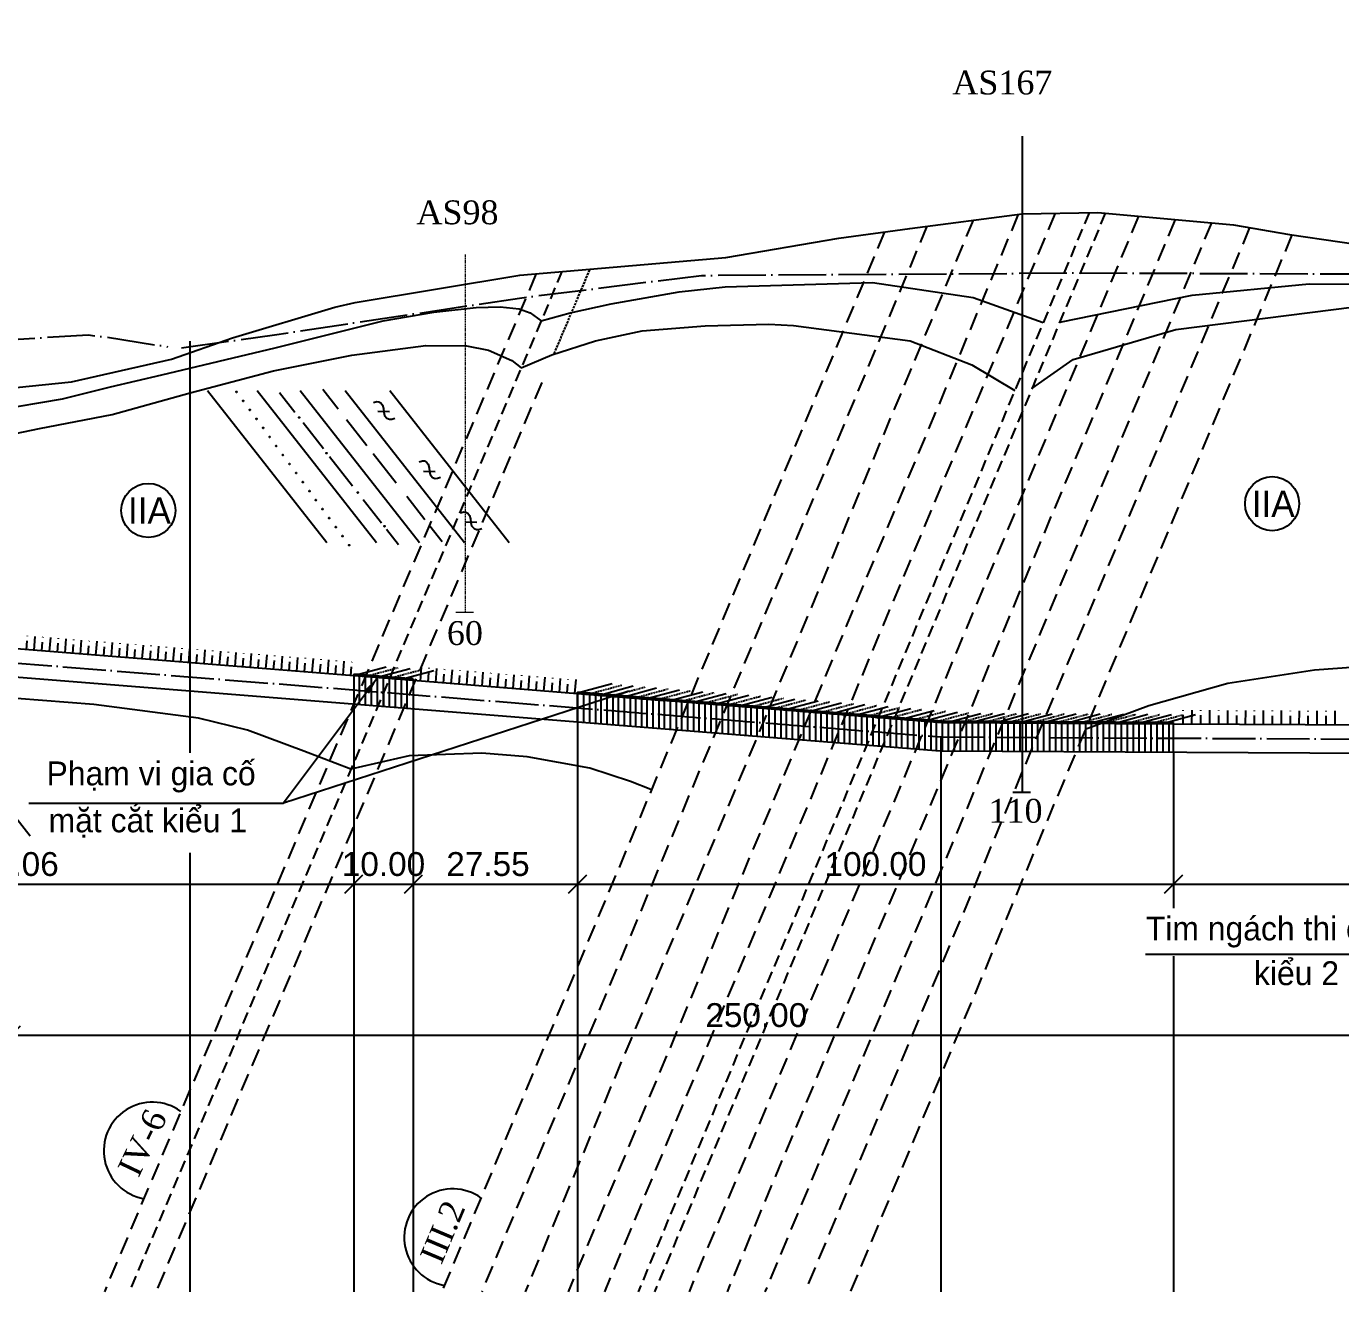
# Model space of a CAD drawing. Header units: inches. Extents: x 444671 to 463716, y 1783086 to 1794968.
# Drawn here: x 456339.6 to 456560.1, y 1788001.4 to 1788213.6 of the extents above; entities that cross this region are included whole.
import ezdxf

# ---------------------------------------------------------------- set-up
doc = ezdxf.new("R2010")
doc.units = ezdxf.units.IN
doc.header["$MEASUREMENT"] = 0
for name, pattern in [('ACAD_ISO04W100', [30, 24, -3, 0, -3]), ('DASHED2', [9.525, 6.35, -3.175]), ('EDQ-DD', [0.55, 0.4, -0.15]), ('HIDDEN', [0.375, 0.25, -0.125]), ('NG', [1.8, 0.8, -0.1, 0, -0.1, 0.8])]:
    doc.linetypes.add(name, pattern=pattern)
for name, color, linetype in [('4', 4, 'Continuous'), ('CONGTRINH', 2, 'Continuous'), ('CTTRINH', 4, 'Continuous'), ('Dc', 10, 'Continuous'), ('Dchat', 33, 'Continuous'), ('Dong', 252, 'HIDDEN'), ('Ghichu', 3, 'Continuous'), ('khoanmoi', 3, 'Continuous'), ('Khung_bang', 140, 'Continuous'), ('Text', 3, 'Continuous'), ('Thachhoc', 125, 'Continuous'), ('Tim', 1, 'ACAD_ISO04W100')]:
    doc.layers.add(name, color=color, linetype=linetype)
for name, color, linetype, lineweight in [('dgay', 1, 'Continuous', 25), ('DIACHAT', 33, 'Continuous', 25), ('Dut gay', 1, 'Continuous', 25), ('HOKHOAN', 250, 'DASHED2', 20)]:
    doc.layers.add(name, color=color, linetype=linetype, lineweight=lineweight)
doc.styles.add('VNARIAL', font='')
doc.styles.add('VnAvt', font='')
doc.styles.add('VNTHUONG', font='')
doc.styles.get('VNARIAL').set_extended_font_data('.VnArial')
doc.styles.get('VnAvt').set_extended_font_data('.VnAvant')
doc.styles.get('VNTHUONG').set_extended_font_data('.VnTime')
doc.linetypes.add('_lA1', pattern='A,2,-0.2,["x",Standard,S=0.1,R=0,X=-0.1,Y=-0.05],-0.1', length=2.3)
doc.linetypes.add('_lA2', pattern='A,2,-0.2,["xx",Standard,S=0.1,R=0,X=-0.1,Y=-0.05],-0.18', length=2.38)
doc.linetypes.add('_lB', pattern='A,2,-0.2,["xxx",Standard,S=0.1,R=0,X=-0.1,Y=-0.05],-0.26', length=2.46)
doc.linetypes.add('_llA', pattern='A,2,-0.2,["xxxx",Standard,S=0.1,R=0,X=-0.1,Y=-0.05],-0.34', length=2.54)
doc.linetypes.add('NEN_DA1', pattern='A,1.5,-0.15,["Y",Standard,S=0.2,R=0,X=-0.15,Y=-0.2],-0.005', length=1.655)
doc.dimstyles.new('2000', dxfattribs={"dimscale": 2, "dimtxt": 2, "dimasz": 1.1, "dimexe": 1.1, "dimexo": 0, "dimgap": 0.6, "dimtad": 1, "dimzin": 1, "dimdsep": 46, "dimtxsty": 'VNARIAL', "dimblk": 'OBLIQUE', "dimcen": 1.1, "dimdle": 1.1, "dimclrd": 3, "dimclre": 3, "dimclrt": 7, "dimadec": 0, "dimazin": 3, "dimtfac": 1, "dimtmove": 0, "dimatfit": 1, "dimfxl": 0, "dimtolj": 1, "dimtzin": 0, "dimarcsym": 0})
doc.dimstyles.new('kt2000', dxfattribs={"dimscale": 0, "dimtxt": 4, "dimasz": 3, "dimexe": 2.5, "dimexo": 0, "dimgap": 1.3, "dimtad": 1, "dimzin": 0, "dimdsep": 46, "dimtxsty": 'VNARIAL', "dimblk1": 'OBLIQUE', "dimblk2": 'OBLIQUE', "dimsah": 1, "dimcen": 0.8, "dimdle": 2.5, "dimclrd": 256, "dimclre": 256, "dimclrt": 256, "dimaunit": 1, "dimadec": 1, "dimazin": 0, "dimtfac": 1, "dimtofl": 0, "dimtmove": 1, "dimatfit": 3, "dimfxl": 0, "dimtolj": 1, "dimtzin": 0, "dimarcsym": 0})

# ---------------------------------------------------------------- blocks, each defined once
blk = doc.blocks.new('h2')
at = {"layer": 'Thachhoc'}
for points in [[(-103.57, 51.93), (-23.53, -50.15)], [(-70.36, 51.93), (9.68, -50.15)], [(-55.41, 50.6), (-45.08, 37.43)], [(-41.38, 51.93), (38.66, -50.15)], [(-26.21, 52.72), (-15.88, 39.54)], [(-11.31, 51.93), (68.73, -50.15)], [(7.73, 43.87), (9.88, 44.55), (11.24, 44.4), (12.66, 43.59), (13.75, 42.15), (14.46, 39.83), (14.64, 37.35), (15.06, 35.18), (16.79, 33.27), (18.4, 32.64), (20.03, 32.75), (22.14, 33.41)], [(18.76, 51.93), (98.8, -50.15)], [(10.67, 38.02), (18.38, 37.86)], [(-39.55, 30.37), (-25.9, 12.97)], [(-10.35, 32.49), (3.3, 15.09)], [(7.52, 9.7), (22.92, -9.94)], [(-21.68, 7.58), (-6.28, -12.06)], [(38.37, 4.16), (40.52, 4.84), (41.88, 4.69), (43.3, 3.88), (44.39, 2.44), (45.1, 0.12), (45.28, -2.36), (45.7, -4.53), (47.43, -6.44), (49.04, -7.06), (50.67, -6.96), (52.78, -6.3)], [(41.35, -2.25), (49.06, -2.41)], [(0.81, -21.1), (13.09, -36.76)], [(30.01, -18.98), (42.29, -34.64)], [(66.14, -30.16), (68.29, -29.49), (69.64, -29.64), (71.06, -30.44), (72.16, -31.89), (72.87, -34.21), (73.05, -36.68), (73.47, -38.86), (75.19, -40.76), (76.81, -41.39), (78.44, -41.29), (80.55, -40.62)], [(16.44, -41.04), (24.63, -51.48)], [(45.65, -38.92), (53.83, -49.36)], [(69.4, -36.2), (77.11, -36.36)]]:
    blk.add_lwpolyline(points, dxfattribs=at)
for centre in [(-84.14, 50.96), (-79.7, 44.92), (-75.26, 38.87), (-70.82, 32.83), (-66.38, 26.78), (-42.13, 33.77), (-61.94, 20.74), (-57.5, 14.69), (-53.06, 8.65), (-23.7, 9.9), (-48.62, 2.6), (-44.18, -3.44), (-39.74, -9.49), (-35.3, -15.53), (-2.71, -16.55), (-30.87, -21.58), (-26.43, -27.62), (-21.99, -33.66), (-17.55, -39.71), (15.09, -39.16), (-13.11, -45.75), (-8.67, -51.8)]:
    blk.add_circle(centre, 0.297, dxfattribs=at)
blk = doc.blocks.new('_Oblique')
at = {"color": 0, "linetype": 'ByBlock', "lineweight": -2}
blk.add_line((-0.5, -0.5), (0.5, 0.5), dxfattribs=at)
blk = doc.blocks.new('*D41')
at = {"layer": 'Defpoints', "color": 0, "transparency": 16777216}
for p in [(456394.56, 1788078.47), (456404.56, 1788077.67), (456404.56, 1788069.78)]:
    blk.add_point(p, dxfattribs=at)
at = {"layer": 'Text', "lineweight": -2, "transparency": 16777216}
for p, q in [((456394.56, 1788078.47), (456394.56, 1788067.28)), ((456404.56, 1788077.67), (456404.56, 1788067.28)), ((456392.06, 1788069.78), (456407.06, 1788069.78))]:
    blk.add_line(p, q, dxfattribs=at)
at = {"layer": 'Text', "lineweight": -2, "transparency": 16777216, "xscale": 3, "yscale": 3, "zscale": 3, "rotation": 180}
blk.add_blockref('_Oblique', (456394.56, 1788069.78), dxfattribs=at)
at = {"layer": 'Text', "lineweight": -2, "transparency": 16777216, "xscale": 3, "yscale": 3, "zscale": 3}
blk.add_blockref('_Oblique', (456404.56, 1788069.78), dxfattribs=at)
at = {"layer": 'Text', "transparency": 16777216, "insert": (456399.56, 1788073.12), "char_height": 4, "attachment_point": 5, "style": 'VNARIAL'}
blk.add_mtext('\\A1;10.00', dxfattribs=at)
blk = doc.blocks.new('*D52')
at = {"layer": 'Defpoints', "color": 0, "transparency": 16777216}
for p in [(456432.1, 1788082.94), (456532.1, 1788081.33), (456532.1, 1788069.78)]:
    blk.add_point(p, dxfattribs=at)
at = {"layer": 'Text', "lineweight": -2, "transparency": 16777216}
for p, q in [((456432.1, 1788082.94), (456432.1, 1788067.28)), ((456532.1, 1788081.33), (456532.1, 1788067.28)), ((456429.6, 1788069.78), (456534.6, 1788069.78))]:
    blk.add_line(p, q, dxfattribs=at)
at = {"layer": 'Text', "lineweight": -2, "transparency": 16777216, "xscale": 3, "yscale": 3, "zscale": 3, "rotation": 180}
blk.add_blockref('_Oblique', (456432.1, 1788069.78), dxfattribs=at)
at = {"layer": 'Text', "lineweight": -2, "transparency": 16777216, "xscale": 3, "yscale": 3, "zscale": 3}
blk.add_blockref('_Oblique', (456532.1, 1788069.78), dxfattribs=at)
at = {"layer": 'Text', "transparency": 16777216, "insert": (456482.1, 1788073.12), "char_height": 4, "attachment_point": 5, "style": 'VNARIAL'}
blk.add_mtext('\\A1;100.00', dxfattribs=at)
blk = doc.blocks.new('*D48')
at = {"layer": 'Defpoints', "color": 0, "transparency": 16777216}
for p in [(456337.1, 1788055.54), (456587.1, 1788055.54), (456587.1, 1788044.45)]:
    blk.add_point(p, dxfattribs=at)
at = {"layer": 'Text', "lineweight": -2, "transparency": 16777216}
for p, q in [((456337.1, 1788055.54), (456337.1, 1788041.95)), ((456587.1, 1788055.54), (456587.1, 1788041.95)), ((456334.6, 1788044.45), (456589.6, 1788044.45))]:
    blk.add_line(p, q, dxfattribs=at)
at = {"layer": 'Text', "lineweight": -2, "transparency": 16777216, "xscale": 3, "yscale": 3, "zscale": 3, "rotation": 180}
blk.add_blockref('_Oblique', (456337.1, 1788044.45), dxfattribs=at)
at = {"layer": 'Text', "lineweight": -2, "transparency": 16777216, "xscale": 3, "yscale": 3, "zscale": 3}
blk.add_blockref('_Oblique', (456587.1, 1788044.45), dxfattribs=at)
at = {"layer": 'Text', "transparency": 16777216, "insert": (456462.1, 1788047.79), "char_height": 4, "attachment_point": 5, "style": 'VNARIAL'}
blk.add_mtext('\\A1;250.00', dxfattribs=at)
blk = doc.blocks.new('*D50')
at = {"layer": 'Defpoints', "color": 0, "transparency": 16777216}
for p in [(456278.5, 1788083.44), (456394.56, 1788078.09), (456394.56, 1788069.78)]:
    blk.add_point(p, dxfattribs=at)
at = {"layer": 'Text', "lineweight": -2, "transparency": 16777216}
for p, q in [((456278.5, 1788083.44), (456278.5, 1788067.28)), ((456394.56, 1788078.09), (456394.56, 1788067.28)), ((456276, 1788069.78), (456397.06, 1788069.78))]:
    blk.add_line(p, q, dxfattribs=at)
at = {"layer": 'Text', "lineweight": -2, "transparency": 16777216, "xscale": 3, "yscale": 3, "zscale": 3, "rotation": 180}
blk.add_blockref('_Oblique', (456278.5, 1788069.78), dxfattribs=at)
at = {"layer": 'Text', "lineweight": -2, "transparency": 16777216, "xscale": 3, "yscale": 3, "zscale": 3}
blk.add_blockref('_Oblique', (456394.56, 1788069.78), dxfattribs=at)
at = {"layer": 'Text', "transparency": 16777216, "insert": (456336.53, 1788073.12), "char_height": 4, "attachment_point": 5, "style": 'VNARIAL'}
blk.add_mtext('\\A1;116.06', dxfattribs=at)
blk = doc.blocks.new('*D51')
at = {"layer": 'Defpoints', "color": 0, "transparency": 16777216}
for p in [(456404.56, 1788078.47), (456432.1, 1788077.67), (456432.1, 1788069.78)]:
    blk.add_point(p, dxfattribs=at)
at = {"layer": 'Text', "lineweight": -2, "transparency": 16777216}
for p, q in [((456404.56, 1788078.47), (456404.56, 1788067.28)), ((456432.1, 1788077.67), (456432.1, 1788067.28)), ((456402.06, 1788069.78), (456434.6, 1788069.78))]:
    blk.add_line(p, q, dxfattribs=at)
at = {"layer": 'Text', "lineweight": -2, "transparency": 16777216, "xscale": 3, "yscale": 3, "zscale": 3, "rotation": 180}
blk.add_blockref('_Oblique', (456404.56, 1788069.78), dxfattribs=at)
at = {"layer": 'Text', "lineweight": -2, "transparency": 16777216, "xscale": 3, "yscale": 3, "zscale": 3}
blk.add_blockref('_Oblique', (456432.1, 1788069.78), dxfattribs=at)
at = {"layer": 'Text', "transparency": 16777216, "insert": (456417.09, 1788073.12), "char_height": 4, "attachment_point": 5, "style": 'VNARIAL'}
blk.add_mtext('\\A1;27.55', dxfattribs=at)
blk = doc.blocks.new('*D54')
at = {"layer": 'Defpoints', "color": 0, "transparency": 16777216}
for p in [(456532.1, 1788078.57), (456614.39, 1788078.57), (456614.39, 1788069.78)]:
    blk.add_point(p, dxfattribs=at)
at = {"layer": 'Text', "lineweight": -2, "transparency": 16777216}
for p, q in [((456532.1, 1788078.57), (456532.1, 1788067.28)), ((456614.39, 1788078.57), (456614.39, 1788067.28)), ((456529.6, 1788069.78), (456616.89, 1788069.78))]:
    blk.add_line(p, q, dxfattribs=at)
at = {"layer": 'Text', "lineweight": -2, "transparency": 16777216, "xscale": 3, "yscale": 3, "zscale": 3, "rotation": 180}
blk.add_blockref('_Oblique', (456532.1, 1788069.78), dxfattribs=at)
at = {"layer": 'Text', "lineweight": -2, "transparency": 16777216, "xscale": 3, "yscale": 3, "zscale": 3}
blk.add_blockref('_Oblique', (456614.39, 1788069.78), dxfattribs=at)
at = {"layer": 'Text', "transparency": 16777216, "insert": (456573.24, 1788073.12), "char_height": 4, "attachment_point": 5, "style": 'VNARIAL'}
blk.add_mtext('\\A1;82.29', dxfattribs=at)

msp = doc.modelspace()

# ---------------------------------------------------------------- linework, layer by layer
at = {"layer": '4', "linetype": 'NEN_DA1', "ltscale": 8}
for p, q in [((456614.3876, 1788096.1981), (456532.102, 1788096.6095)), ((456493.0356, 1788092.1048), (459287.0722, 1788078.1346))]:
    msp.add_line(p, q, dxfattribs=at)
for points in [[(456095.7022, 1788123.8915), (456492.9479, 1788092.1118)], [(456394.5565, 1788104.6981), (456278.4989, 1788113.9828)], [(456532.102, 1788096.9087), (456493.2589, 1788097.1029), (456432.102, 1788101.9955)]]:
    msp.add_lwpolyline(points, dxfattribs=at)
at = {"layer": '4', "linetype": 'NEN_DA1', "ltscale": 6}
for points in [[(456404.5565, 1788104.1991), (456394.5565, 1788104.9991)], [(456432.102, 1788101.6945), (456404.5565, 1788103.8981)]]:
    msp.add_lwpolyline(points, dxfattribs=at)
at = {"layer": 'CONGTRINH', "color": 3}
for p, q in [((456394.5565, 1788104.9991), (456394.5565, 1788099.9831)), ((456404.5565, 1788104.0988), (456404.5565, 1788099.1831)), ((456399.5565, 1788101.9406), (456399.5565, 1788099.5831)), ((456432.102, 1788096.9795), (456432.102, 1788101.9955)), ((456432.102, 1788101.6945), (456432.1022, 1788101.6945)), ((456532.102, 1788091.9095), (456532.102, 1788096.9087))]:
    msp.add_line(p, q, dxfattribs=at)
at = {"layer": 'CONGTRINH', "color": 7, "flags": 128}
for points in [[(456394.5565, 1788104.782), (456400.0175, 1788106.2453)], [(456398.5561, 1788104.462), (456404.0171, 1788105.9253)], [(456402.5557, 1788104.1421), (456408.0167, 1788105.6053)], [(456432.1022, 1788101.8623), (456437.8977, 1788103.4153)], [(456436.0122, 1788101.5432), (456441.4732, 1788103.0065)], [(456439.9224, 1788101.2108), (456445.3834, 1788102.6741)], [(456443.7428, 1788100.8978), (456449.2038, 1788102.3611)], [(456447.653, 1788100.5804), (456453.114, 1788102.0437)], [(456451.5632, 1788100.28), (456457.0242, 1788101.7433)], [(456455.3836, 1788100.0008), (456460.8446, 1788101.4641)], [(456459.2938, 1788099.6685), (456464.7548, 1788101.1318)], [(456463.1142, 1788099.3554), (456468.5752, 1788100.8187)], [(456467.0244, 1788099.0381), (456472.4854, 1788100.5014)], [(456470.9346, 1788098.7377), (456476.3956, 1788100.2009)], [(456474.8446, 1788098.4185), (456480.3056, 1788099.8818)], [(456478.7548, 1788098.0862), (456484.2158, 1788099.5494)], [(456482.5752, 1788097.7731), (456488.0362, 1788099.2364)], [(456486.4854, 1788097.4558), (456491.9464, 1788098.919)], [(456490.3956, 1788097.1553), (456495.8566, 1788098.6186)], [(456494.306, 1788096.9351), (456499.767, 1788098.3984)], [(456498.306, 1788096.9221), (456503.767, 1788098.3853)], [(456502.306, 1788096.909), (456507.767, 1788098.3723)], [(456506.306, 1788096.8751), (456511.767, 1788098.3384)], [(456510.306, 1788096.8621), (456515.767, 1788098.3253)], [(456514.306, 1788096.849), (456519.767, 1788098.3123)], [(456518.3062, 1788096.8071), (456523.7672, 1788098.2703)], [(456522.3062, 1788096.794), (456527.7672, 1788098.2573)], [(456526.3064, 1788096.7521), (456531.7674, 1788098.2153)], [(456530.3064, 1788096.739), (456535.7674, 1788098.2023)]]:
    msp.add_lwpolyline(points, dxfattribs=at)
at = {"layer": 'CONGTRINH', "color": 3}
msp.add_lwpolyline([(456404.5565, 1788104.1991), (456404.5565, 1788099.1831)], dxfattribs=at)
at = {"layer": 'CTTRINH', "color": 4, "linetype": 'ByBlock'}
for p, q in [((456340.9577, 1788108.986), (456341.1451, 1788111.3286)), ((456343.5494, 1788108.7787), (456343.7368, 1788111.1212)), ((456346.1412, 1788108.5714), (456346.3286, 1788110.9139)), ((456348.7329, 1788108.364), (456348.9203, 1788110.7065)), ((456351.3246, 1788108.1567), (456351.512, 1788110.4992)), ((456353.9163, 1788107.9494), (456354.1037, 1788110.2919)), ((456356.508, 1788107.742), (456356.6954, 1788110.0845)), ((456359.0998, 1788107.5347), (456359.2872, 1788109.8772)), ((456361.6915, 1788107.3273), (456361.8789, 1788109.6699)), ((456364.2832, 1788107.12), (456364.4706, 1788109.4625)), ((456366.8749, 1788106.9127), (456367.0623, 1788109.2552)), ((456369.4666, 1788106.7053), (456369.654, 1788109.0478)), ((456372.0584, 1788106.498), (456372.2458, 1788108.8405)), ((456374.6501, 1788106.2907), (456374.8375, 1788108.6332)), ((456377.2418, 1788106.0833), (456377.4292, 1788108.4258)), ((456379.8335, 1788105.876), (456380.0209, 1788108.2185)), ((456382.4252, 1788105.6686), (456382.6126, 1788108.0112)), ((456385.017, 1788105.4613), (456385.2044, 1788107.8038)), ((456387.6087, 1788105.254), (456387.7961, 1788107.5965)), ((456390.2004, 1788105.0466), (456390.3878, 1788107.3891)), ((456392.7921, 1788104.8393), (456392.9795, 1788107.1818)), ((456405.7507, 1788103.8026), (456405.9381, 1788106.1451)), ((456408.3424, 1788103.5953), (456408.5298, 1788105.9378)), ((456410.9342, 1788103.3879), (456411.1216, 1788105.7304)), ((456413.5259, 1788103.1806), (456413.7133, 1788105.5231)), ((456416.1176, 1788102.9733), (456416.305, 1788105.3158)), ((456416.1176, 1788102.9733), (456416.305, 1788105.3158)), ((456418.7093, 1788102.7659), (456418.8967, 1788105.1084)), ((456421.301, 1788102.5586), (456421.4884, 1788104.9011)), ((456423.8928, 1788102.3512), (456424.0802, 1788104.6938)), ((456426.4845, 1788102.1439), (456426.6719, 1788104.4864)), ((456426.4845, 1788102.1439), (456426.6719, 1788104.4864)), ((456429.0762, 1788101.9366), (456429.2636, 1788104.2791)), ((456431.6679, 1788101.7292), (456431.8553, 1788104.0717)), ((456535.1959, 1788096.5941), (456535.2077, 1788098.944)), ((456538.1959, 1788096.5791), (456538.2076, 1788098.929)), ((456541.1958, 1788096.5641), (456541.2076, 1788098.914)), ((456544.1958, 1788096.5491), (456544.2076, 1788098.899)), ((456547.1958, 1788096.5341), (456547.2075, 1788098.884)), ((456550.1957, 1788096.5191), (456550.2075, 1788098.869)), ((456553.1957, 1788096.5041), (456553.2074, 1788098.854)), ((456556.1957, 1788096.4891), (456556.2074, 1788098.839)), ((456559.1956, 1788096.4741), (456559.2074, 1788098.824))]:
    msp.add_line(p, q, dxfattribs=at)
at = {"layer": 'Dchat', "linetype": '_lA1', "ltscale": 10, "flags": 128}
msp.add_lwpolyline([(456116.5964, 1788157.7096), (456125.5268, 1788157.2357), (456130.5862, 1788157.198), (456146.3863, 1788155.3698), (456169.2576, 1788153.4094), (456178.0412, 1788153.0608), (456199.5739, 1788151.6574), (456205.9785, 1788151.0903), (456227.2159, 1788151.154), (456243.0494, 1788150.4662), (456253.7439, 1788150.0504), (456274.2817, 1788148.5887), (456282.2918, 1788147.755), (456287.9272, 1788146.6439), (456301.0981, 1788148.6693), (456315.9774, 1788150.0415), (456335.7338, 1788152.8409), (456347.2111, 1788154.0159), (456364.0067, 1788157.8123), (456374.2111, 1788161.3903), (456391.4158, 1788166.5556), (456394.8018, 1788167.3258), (456422.4195, 1788171.9218), (456457.012, 1788174.8744), (456475.957, 1788178.1002), (456487.8541, 1788179.7397), (456506.6921, 1788182.204), (456519.3828, 1788182.3912), (456542.1447, 1788180.3476), (456551.5574, 1788178.7121), (456568.4441, 1788176.2414), (456579.4577, 1788174.2795), (456588.8758, 1788172.6144), (456598.7155, 1788171.215), (456611.8883, 1788170.2494), (456624.1408, 1788170.5086), (456637.8772, 1788171.2115), (456645.5398, 1788171.585), (456652.4018, 1788171.5024), (456658.0618, 1788172.9858), (456681.1386, 1788176.3967), (456712.0692, 1788180.4284), (456744.8825, 1788182.0411), (456782.8791, 1788183.6512), (456795.3776, 1788183.8247), (456808.0762, 1788183.1144), (456821.6904, 1788183.1144), (456828.9954, 1788182.5809), (456832.4357, 1788182.3451), (456847.4031, 1788187.0508), (456867.8212, 1788192.6377), (456886.8141, 1788196.6177), (456907.8807, 1788200.3592), (456917.6812, 1788201.6561), (456944.529, 1788206.1784), (456967.5568, 1788209.9779), (456984.333, 1788211.8406), (456998.2596, 1788213.0051), (457010.0825, 1788213.6216), (457019.3491, 1788213.6295), (457025.1911, 1788213.3607)], dxfattribs=at)
at = {"layer": 'Dchat', "linetype": '_lA2', "ltscale": 10, "flags": 128}
for points in [[(456513.0002, 1788163.9883), (456535.206, 1788168.5678), (456554.868, 1788170.4678), (456582.0488, 1788170.3491), (456611.907, 1788169.5106), (456612.2987, 1788169.5556), (456621.5773, 1788169.5731), (456629.0439, 1788169.6128), (456634.2236, 1788169.6116), (456638.9498, 1788169.4925), (456642.9404, 1788169.168), (456645.4743, 1788168.8576), (456648.3064, 1788168.2463), (456650.6076, 1788167.2809), (456656.26, 1788168.9436), (456663.9733, 1788170.92), (456682.7399, 1788173.5084), (456698.9666, 1788175.546), (456710.9455, 1788176.7346), (456725.511, 1788178.0122), (456744.4006, 1788179.1185), (456762.3717, 1788180.0355), (456783.4309, 1788181.2575), (456800.7203, 1788181.2615), (456810.6724, 1788180.9828), (456819.1816, 1788180.7917), (456822.1455, 1788180.6006), (456824.2841, 1788180.1311), (456827.2196, 1788179.2795), (456830.2643, 1788177.1849), (456838.2684, 1788180.1966), (456853.3281, 1788184.3232), (456871.7884, 1788189.1779), (456887.3041, 1788192.1846), (456914.9636, 1788196.0297), (456958.6619, 1788202.1748), (456987.2114, 1788204.6675), (457000.2453, 1788204.6675), (457009.6392, 1788204.1981), (457016.802, 1788203.9634), (457025.1921, 1788204.6553)], [(456105.5924, 1788150.4809), (456111.6306, 1788149.459), (456117.7192, 1788148.874), (456125.5268, 1788147.7357), (456131.2297, 1788147.5701), (456136.0927, 1788147.6886), (456145.8007, 1788147.5881), (456160.6085, 1788147.5881), (456181.8168, 1788148.3372), (456198.5386, 1788148.0962), (456212.2012, 1788147.7591), (456223.3337, 1788146.9163), (456240.0324, 1788145.7364), (456247.8899, 1788144.8021), (456255.4287, 1788143.1447), (456267.3401, 1788140.2818), (456275.3313, 1788137.871), (456280.1561, 1788136.3643), (456283.399, 1788135.1749), (456287.8845, 1788137.3446), (456297.6535, 1788140.4723), (456312.3543, 1788143.7897), (456334.4333, 1788149.2355), (456345.7324, 1788151.1712), (456353.7571, 1788153.1822), (456362.3482, 1788155.1635), (456381.3753, 1788159.7336), (456399.5197, 1788164.2361), (456407.9969, 1788165.6908), (456415.104, 1788166.461), (456419.1431, 1788166.5896), (456422.3233, 1788166.2506), (456424.189, 1788165.5726), (456425.9979, 1788164.2524), (456430.8879, 1788165.5705), (456437.7585, 1788167.1153), (456449.181, 1788169.0893), (456456.8731, 1788169.9575), (456481.6187, 1788170.6737), (456498.4743, 1788168.1671), (456510.2271, 1788163.945)]]:
    msp.add_lwpolyline(points, dxfattribs=at)
at = {"layer": 'Dchat', "linetype": '_lB', "ltscale": 10, "flags": 128}
for points in [[(456508.3557, 1788152.8789), (456515.24, 1788157.7307), (456532.4816, 1788162.7756), (456562.4438, 1788166.598), (456611.7559, 1788167.757), (456621.7799, 1788167.6142), (456628.0688, 1788167.8262), (456635.1394, 1788167.4192), (456641.9673, 1788166.3048), (456645.4371, 1788165.0664), (456648.5312, 1788162.3954), (456658.1487, 1788165.8859), (456674.8631, 1788170.1205), (456700.8577, 1788173.5822), (456731.2423, 1788175.441), (456754.6178, 1788176.6802), (456757.6978, 1788176.5511), (456771.7647, 1788177.0841), (456785.0016, 1788177.1728), (456791.5757, 1788176.9065), (456801.348, 1788176.4626), (456809.1658, 1788175.486), (456815.0291, 1788174.5982), (456821.674, 1788173.3985), (456824.0014, 1788172.6767), (456825.7969, 1788171.7796), (456827.4173, 1788170.5818), (456835.1147, 1788173.1418), (456849.9555, 1788176.9497), (456870.0507, 1788180.6976), (456902.0392, 1788186.7607), (456950.0404, 1788194.2919), (456985.8374, 1788196.672), (456996.2396, 1788196.3684), (457006.6497, 1788195.9226), (457014.0962, 1788196.3734), (457024.9128, 1788196.8702)], [(456093.3121, 1788142.8814), (456095.7918, 1788142.801), (456098.0098, 1788143.1107), (456109.3551, 1788143.8745), (456122.4865, 1788144.7429), (456129.9211, 1788144.8394), (456144.8274, 1788144.6037), (456168.9158, 1788144.4494), (456192.7522, 1788144.7584), (456213.0277, 1788143.8313), (456227.3881, 1788142.5968), (456238.8146, 1788140.8994), (456253.4838, 1788137.9675), (456267.9985, 1788134.1098), (456275.3287, 1788131.69), (456280.7269, 1788129.1397), (456288.5097, 1788132.3737), (456301.8984, 1788136.6498), (456321.0844, 1788141.8913), (456341.8299, 1788146.1762), (456354.0662, 1788148.5347), (456367.1187, 1788152.1653), (456381.1177, 1788155.8376), (456394.2419, 1788158.4606), (456406.6656, 1788160.1056), (456413.5113, 1788160.019), (456417.1508, 1788159.3263), (456421.0963, 1788157.5907), (456422.658, 1788156.3816), (456427.7837, 1788158.531), (456435.1504, 1788160.8923), (456442.934, 1788162.5591), (456453.4975, 1788163.3925), (456464.1785, 1788163.672), (456468.3606, 1788163.4496), (456487.9412, 1788160.8869), (456498.286, 1788156.87), (456505.4684, 1788152.5625)], [(457022.9158, 1788148.8894), (457005.1871, 1788148.7049), (457005.1871, 1788148.7049), (457005.1871, 1788148.7049), (456978.4351, 1788148.2677), (456958.3768, 1788150.6974), (456943.1812, 1788152.5197), (456932.8481, 1788153.4308), (456914.6133, 1788153.7345), (456892.1237, 1788153.4308), (456867.2813, 1788151.9966), (456865.3313, 1788151.7224), (456843.6295, 1788148.3548), (456829.4126, 1788145.4077), (456821.674, 1788142.7985), (456819.2906, 1788141.4041), (456816.1564, 1788139.4539), (456812.7749, 1788136.6218), (456807.2516, 1788139.0033), (456803.1915, 1788140.3144), (456798.7698, 1788141.2517), (456792.6061, 1788142.0551), (456781.3349, 1788142.8583), (456769.842, 1788142.8403), (456754.928, 1788141.6427), (456738.0777, 1788139.6769), (456717.9206, 1788137.6837), (456700.6339, 1788134.8638), (456686.9387, 1788131.5516), (456671.1875, 1788126.2333), (456651.699, 1788118.6816), (456635.3924, 1788110.7324), (456623.7707, 1788103.6796), (456617.6744, 1788105.1212), (456609.8611, 1788105.9578), (456600.0944, 1788106.7944), (456590.0487, 1788107.0733), (456574.9802, 1788107.0733), (456555.7259, 1788105.679), (456541.2155, 1788103.4481), (456527.9781, 1788099.6892), (456517.2917, 1788095.7111)]]:
    msp.add_lwpolyline(points, dxfattribs=at)
at = {"layer": 'Dchat', "linetype": '_llA', "ltscale": 10, "flags": 128}
msp.add_lwpolyline([(456444.4293, 1788085.6245), (456441.0027, 1788086.9758), (456434.1938, 1788089.2439), (456423.6708, 1788091.0997), (456416.0365, 1788091.7182), (456403.8629, 1788091.3059), (456394.079, 1788089.0323), (456386.1765, 1788092.1001), (456376.7667, 1788095.5721), (456368.5151, 1788097.5975), (456350.9857, 1788099.8929), (456338.0255, 1788100.9208), (456323.3705, 1788100.7161), (456307.3244, 1788100.3049), (456290.2498, 1788097.8379), (456278.5238, 1788095.371), (456270.295, 1788092.2872), (456263.9066, 1788089.3129), (456260.4266, 1788091.4354), (456254.411, 1788093.7768), (456247.7621, 1788095.865), (456237.0664, 1788098.4369), (456226.7087, 1788100.8648), (456217.5264, 1788103.2082), (456187.8897, 1788106.2028), (456152.2591, 1788105.2046), (456119.6254, 1788102.2101), (456090.8865, 1788097.55), (456064.0648, 1788090.5483), (456060.2159, 1788089.224), (456052.5736, 1788086.117), (456047.1325, 1788083.2743), (456042.9281, 1788080.0608), (456040.1717, 1788077.7655), (456038.4973, 1788078.4976), (456035.2714, 1788079.7324), (456032.1141, 1788080.5556), (456028.7057, 1788081.3467), (456018.4078, 1788082.2954), (456012.2333, 1788082.2954), (456007.755, 1788081.7529), (456004.091, 1788080.668), (456002.1429, 1788079.5337), (456001.3178, 1788079.8863), (455999.3697, 1788080.5432), (455997.8496, 1788080.9483), (455995.4206, 1788081.1348), (455992.0544, 1788081.0645), (455988.6535, 1788080.6869), (455966.0398, 1788075.1676)], dxfattribs=at)
at = {"layer": 'Dchat', "color": 3}
for centre in [(456548.6462, 1788133.5719), (456360.1104, 1788132.4385)]:
    msp.add_circle(centre, 4.5375, dxfattribs=at)
at = {"layer": 'dgay', "color": 1, "linetype": 'HIDDEN', "ltscale": 12}
for points in [[(456506.0611, 1788182.1214), (456430.5212, 1788001.4331)], [(456512.2481, 1788182.286), (456436.6394, 1788001.4331)], [(456526.2275, 1788181.7767), (456450.8317, 1788001.4331)], [(456490.7312, 1788180.1161), (456416.0296, 1788001.4331)], [(456498.473, 1788181.1288), (456423.348, 1788001.4331)], [(456532.3718, 1788181.225), (456457.2066, 1788001.4331)], [(456538.4805, 1788180.6766), (456463.5446, 1788001.4331)], [(456544.859, 1788179.876), (456470.2578, 1788001.4331)], [(456483.62, 1788179.1563), (456409.3197, 1788001.4331)], [(456551.9667, 1788178.6522), (456477.8771, 1788001.4331)], [(456425.1426, 1788172.0819), (456352.7295, 1788001.4331)], [(456426.0965, 1788153.8983), (456361.3995, 1788001.4331)]]:
    msp.add_lwpolyline(points, dxfattribs=at)
at = {"layer": 'dgay', "color": 8, "linetype": 'HIDDEN', "ltscale": 8}
for points in [[(456517.9299, 1788182.3698), (456442.2861, 1788001.4331)], [(456520.6464, 1788182.2778), (456445.0411, 1788001.4331)], [(456429.5021, 1788172.5105), (456356.9072, 1788001.4331)], [(456429.5021, 1788172.5105), (456356.9072, 1788001.4331)]]:
    msp.add_lwpolyline(points, dxfattribs=at)
at = {"layer": 'DIACHAT', "color": 3, "linetype": 'NG', "ltscale": 10, "flags": 128}
for points in [[(456365.654, 1788159.7142), (456381.2599, 1788161.8985), (456422.3601, 1788168.0552), (456452.8904, 1788171.8541), (456515.5764, 1788172.2742), (456611.8883, 1788171.9494), (456718.9934, 1788157.7742), (456821.6904, 1788144.321), (456859.0988, 1788144.4872), (456882.8819, 1788145.8991), (456910.8081, 1788148.7192), (456939.5298, 1788152.0405), (456978.9147, 1788154.7317), (457012.1422, 1788158.2094), (457025.1911, 1788159.615)], [(456111.0542, 1788154.1221), (456139.3364, 1788153.6752), (456206.5534, 1788155.3317), (456250.6728, 1788156.4179), (456281.3136, 1788158.6462), (456327.3789, 1788160.5176), (456350.006, 1788161.8947), (456353.2247, 1788161.4826), (456363.4005, 1788159.8822)]]:
    msp.add_lwpolyline(points, dxfattribs=at)
at = {"layer": 'Dong', "linetype": 'ByBlock'}
for p, q in [((456367.102, 1788001.4331), (456367.102, 1788160.831)), ((456446.4908, 1788100.5434), (456432.1022, 1788101.6945)), ((456446.5067, 1788100.7428), (456432.1181, 1788101.8938)), ((456477.3404, 1788098.2892), (456462.9518, 1788099.4402)), ((456532.102, 1788096.6095), (456493.235, 1788096.8039)), ((456493.1353, 1788001.4331), (456493.1353, 1788094.4543))]:
    msp.add_line(p, q, dxfattribs=at)
at = {"layer": 'Dong', "color": 3, "ltscale": 6}
for p, q in [((456339.6619, 1788109.0897), (456339.8493, 1788111.4322)), ((456342.2536, 1788108.8824), (456342.441, 1788111.2249)), ((456344.8453, 1788108.675), (456345.0327, 1788111.0176)), ((456347.437, 1788108.4677), (456347.6244, 1788110.8102)), ((456350.0287, 1788108.2604), (456350.2161, 1788110.6029)), ((456352.6205, 1788108.053), (456352.8079, 1788110.3955)), ((456355.2122, 1788107.8457), (456355.3996, 1788110.1882)), ((456357.8039, 1788107.6383), (456357.9913, 1788109.9809)), ((456360.3956, 1788107.431), (456360.583, 1788109.7735)), ((456362.9873, 1788107.2237), (456363.1747, 1788109.5662)), ((456365.5791, 1788107.0163), (456365.7665, 1788109.3589)), ((456368.1708, 1788106.809), (456368.3582, 1788109.1515)), ((456370.7625, 1788106.6017), (456370.9499, 1788108.9442)), ((456373.3542, 1788106.3943), (456373.5416, 1788108.7368)), ((456375.9459, 1788106.187), (456376.1333, 1788108.5295)), ((456378.5377, 1788105.9796), (456378.7251, 1788108.3222)), ((456381.1294, 1788105.7723), (456381.3168, 1788108.1148)), ((456383.7211, 1788105.565), (456383.9085, 1788107.9075)), ((456386.3128, 1788105.3576), (456386.5002, 1788107.7001)), ((456388.9045, 1788105.1503), (456389.0919, 1788107.4928)), ((456391.4963, 1788104.943), (456391.6837, 1788107.2855)), ((456394.088, 1788104.7356), (456394.2754, 1788107.0781)), ((456407.0466, 1788103.6989), (456407.234, 1788106.0414)), ((456409.6383, 1788103.4916), (456409.8257, 1788105.8341)), ((456412.23, 1788103.2843), (456412.4174, 1788105.6268)), ((456414.8217, 1788103.0769), (456415.0091, 1788105.4194)), ((456417.4135, 1788102.8696), (456417.6009, 1788105.2121)), ((456420.0052, 1788102.6622), (456420.1926, 1788105.0048)), ((456422.5969, 1788102.4549), (456422.7843, 1788104.7974)), ((456425.1886, 1788102.2476), (456425.376, 1788104.5901)), ((456427.7803, 1788102.0402), (456427.9677, 1788104.3827)), ((456430.3721, 1788101.8329), (456430.5595, 1788104.1754)), ((456533.6959, 1788096.6016), (456533.7077, 1788098.9515)), ((456536.6959, 1788096.5866), (456536.7077, 1788098.9365)), ((456539.6959, 1788096.5716), (456539.7076, 1788098.9215)), ((456542.6958, 1788096.5566), (456542.7076, 1788098.9065)), ((456545.6958, 1788096.5416), (456545.7075, 1788098.8915)), ((456548.6958, 1788096.5266), (456548.7075, 1788098.8765)), ((456551.6957, 1788096.5116), (456551.7075, 1788098.8615)), ((456554.6957, 1788096.4966), (456554.7074, 1788098.8465)), ((456557.6956, 1788096.4816), (456557.7074, 1788098.8315))]:
    msp.add_line(p, q, dxfattribs=at)
at = {"layer": 'Dong', "linetype": 'ByBlock'}
for points in [[(456404.5565, 1788104.0988), (456394.5565, 1788104.8988)], [(456404.5565, 1788103.8981), (456394.5565, 1788104.6981)], [(456394.5565, 1788102.3406), (456394.5565, 1788001.4331)], [(456493.235, 1788096.8039), (456433.102, 1788101.6145)], [(456463.204, 1788099.407), (456446.5067, 1788100.7428)], [(456404.5565, 1788099.1831), (456404.5565, 1788001.4331)], [(456432.102, 1788099.3207), (456432.102, 1788001.4331)], [(456532.102, 1788096.8095), (456493.2435, 1788097.0038), (456477.6087, 1788098.2546)], [(456532.102, 1788091.9095), (456532.102, 1788001.4331)]]:
    msp.add_lwpolyline(points, dxfattribs=at)
at = {"layer": 'Dong', "color": 3, "ltscale": 0.1}
for points in [[(456396.5563, 1788104.622), (456402.0173, 1788106.0853)], [(456400.5559, 1788104.302), (456406.0169, 1788105.7653)], [(456434.102, 1788101.7024), (456439.563, 1788103.1656)], [(456438.012, 1788101.3832), (456443.473, 1788102.8465)], [(456441.8326, 1788101.0547), (456447.2936, 1788102.518)], [(456445.5636, 1788100.7442), (456451.0246, 1788102.2075)], [(456449.5632, 1788100.4361), (456455.0242, 1788101.8994)], [(456453.4734, 1788100.16), (456458.9344, 1788101.6233)], [(456457.3834, 1788099.8408), (456462.8444, 1788101.3041)], [(456461.204, 1788099.5123), (456466.665, 1788100.9756)], [(456464.935, 1788099.2019), (456470.396, 1788100.6651)], [(456468.9346, 1788098.8937), (456474.3956, 1788100.357)], [(456472.9344, 1788098.5777), (456478.3954, 1788100.041)], [(456476.8443, 1788098.2585), (456482.3054, 1788099.7218)], [(456480.665, 1788097.93), (456486.126, 1788099.3933)], [(456484.396, 1788097.6196), (456489.857, 1788099.0828)], [(456488.3956, 1788097.3114), (456493.8566, 1788098.7747)], [(456492.3058, 1788097.0353), (456497.7668, 1788098.4986)], [(456496.3058, 1788096.9194), (456501.7668, 1788098.3827)], [(456500.3058, 1788096.9064), (456505.7668, 1788098.3696)], [(456504.3058, 1788096.8794), (456509.7668, 1788098.3427)], [(456508.3058, 1788096.8594), (456513.7668, 1788098.3227)], [(456512.3058, 1788096.8464), (456517.7668, 1788098.3096)], [(456516.306, 1788096.8044), (456521.767, 1788098.2677)], [(456520.306, 1788096.7914), (456525.767, 1788098.2546)], [(456524.3062, 1788096.7494), (456529.7672, 1788098.2127)], [(456528.3062, 1788096.7364), (456533.7672, 1788098.1996)]]:
    msp.add_lwpolyline(points, dxfattribs=at)
at = {"layer": 'Dut gay', "linetype": 'EDQ-DD', "flags": 128}
msp.add_lwpolyline([(456434.1146, 1788172.7938), (456428.0909, 1788158.5983)], dxfattribs=at)
at = {"layer": 'HOKHOAN', "linetype": 'EDQ-DD', "ltscale": 0.5, "flags": 128}
msp.add_lwpolyline([(456413.2626, 1788175.3657), (456413.2626, 1788115.3657)], dxfattribs=at)
at = {"layer": 'HOKHOAN', "ltscale": 0.5}
msp.add_lwpolyline([(456411.6904, 1788115.3657), (456414.6712, 1788115.3657)], dxfattribs=at)
at = {"layer": 'khoanmoi', "ltscale": 0.5, "flags": 128}
msp.add_lwpolyline([(456506.6921, 1788195.204), (456506.6921, 1788085.204)], dxfattribs=at)
msp.add_lwpolyline([(456506.6921, 1788195.204), (456506.6921, 1788085.204)], dxfattribs=at)
at = {"layer": 'khoanmoi', "ltscale": 0.5}
msp.add_lwpolyline([(456505.12, 1788085.204), (456508.1007, 1788085.204)], dxfattribs=at)
msp.add_lwpolyline([(456505.12, 1788085.204), (456508.1007, 1788085.204)], dxfattribs=at)
at = {"layer": 'Khung_bang', "ltscale": 29}
for p, q in [((456395.5565, 1788099.9031), (456395.5565, 1788104.8188)), ((456396.5565, 1788099.8231), (456396.5565, 1788104.7388)), ((456397.5565, 1788099.7431), (456397.5565, 1788104.6588)), ((456398.5565, 1788099.6631), (456398.5565, 1788104.5788)), ((456399.5565, 1788099.5831), (456399.5565, 1788104.4988)), ((456400.5565, 1788099.5031), (456400.5565, 1788104.4188)), ((456401.5565, 1788099.4231), (456401.5565, 1788104.3388)), ((456402.5565, 1788099.3431), (456402.5565, 1788104.2588)), ((456403.5565, 1788099.2631), (456403.5565, 1788104.1788))]:
    msp.add_line(p, q, dxfattribs=at)
for points in [[(456432.102, 1788101.8951), (456432.102, 1788096.9795)], [(456433.102, 1788101.8151), (456433.102, 1788096.8995)], [(456434.102, 1788101.7351), (456434.102, 1788096.8195)], [(456435.102, 1788101.6551), (456435.102, 1788096.7395)], [(456436.0122, 1788101.5823), (456436.0122, 1788096.6667)], [(456437.0122, 1788101.5023), (456437.0122, 1788096.5867)], [(456438.0122, 1788101.4223), (456438.0122, 1788096.5067)], [(456438.9224, 1788101.3495), (456438.9224, 1788096.4339)], [(456439.9224, 1788101.2695), (456439.9224, 1788096.3539)], [(456440.9224, 1788101.1895), (456440.9224, 1788096.2739)], [(456441.8326, 1788101.1167), (456441.8326, 1788096.201)], [(456442.8326, 1788101.0367), (456442.8326, 1788096.121)], [(456443.7428, 1788100.9639), (456443.7428, 1788096.0482)], [(456444.7428, 1788100.8839), (456444.7428, 1788095.9682)], [(456445.7428, 1788100.8039), (456445.7428, 1788095.8882)], [(456446.653, 1788100.7311), (456446.653, 1788095.8154)], [(456447.653, 1788100.6511), (456447.653, 1788095.7354)], [(456448.653, 1788100.5711), (456448.653, 1788095.6554)], [(456449.5632, 1788100.4982), (456449.5632, 1788095.5826)], [(456450.5632, 1788100.4182), (456450.5632, 1788095.5026)], [(456451.5632, 1788100.3382), (456451.5632, 1788095.4226)], [(456452.4734, 1788100.3657), (456452.4734, 1788095.4501)], [(456453.4734, 1788100.2857), (456453.4734, 1788095.3701)], [(456454.4734, 1788100.2057), (456454.4734, 1788095.2901)], [(456455.3836, 1788100.0326), (456455.3836, 1788095.117)], [(456456.3836, 1788099.9526), (456456.3836, 1788095.037)], [(456457.3836, 1788099.8726), (456457.3836, 1788094.957)], [(456458.2938, 1788099.7998), (456458.2938, 1788094.8841)], [(456459.2938, 1788099.7198), (456459.2938, 1788094.8041)], [(456460.2938, 1788099.6398), (456460.2938, 1788094.7241)], [(456461.204, 1788099.567), (456461.204, 1788094.6513)], [(456462.204, 1788099.487), (456462.204, 1788094.5713)], [(456463.204, 1788099.5073), (456463.204, 1788094.4913)], [(456463.204, 1788099.407), (456463.204, 1788094.4913)], [(456464.204, 1788099.327), (456464.204, 1788094.4113)], [(456465.204, 1788099.247), (456465.204, 1788094.3313)], [(456466.204, 1788099.167), (456466.204, 1788094.2513)], [(456467.1142, 1788099.0942), (456467.1142, 1788094.1785)], [(456468.1142, 1788099.0142), (456468.1142, 1788094.0985)], [(456469.1142, 1788098.9342), (456469.1142, 1788094.0185)], [(456470.0244, 1788098.8613), (456470.0244, 1788093.9457)], [(456471.0244, 1788098.7813), (456471.0244, 1788093.8657)], [(456472.0244, 1788098.7013), (456472.0244, 1788093.7857)], [(456472.9346, 1788098.6285), (456472.9346, 1788093.7129)], [(456473.9346, 1788098.5485), (456473.9346, 1788093.6329)], [(456474.8448, 1788098.4757), (456474.8448, 1788093.5601)], [(456475.8448, 1788098.3957), (456475.8448, 1788093.4801)], [(456476.8448, 1788098.3157), (456476.8448, 1788093.4001)], [(456477.755, 1788098.2429), (456477.755, 1788093.3272)], [(456478.755, 1788098.1629), (456478.755, 1788093.2472)], [(456479.755, 1788098.0829), (456479.755, 1788093.1672)], [(456480.6652, 1788098.0101), (456480.6652, 1788093.0944)], [(456481.6652, 1788097.9301), (456481.6652, 1788093.0144)], [(456482.6652, 1788097.8501), (456482.6652, 1788092.9344)], [(456483.5754, 1788097.8776), (456483.5754, 1788092.9619)], [(456484.5754, 1788097.7976), (456484.5754, 1788092.8819)], [(456485.5754, 1788097.7176), (456485.5754, 1788092.8019)], [(456486.4856, 1788097.5445), (456486.4856, 1788092.6288)], [(456487.4856, 1788097.4645), (456487.4856, 1788092.5488)], [(456488.4856, 1788097.3845), (456488.4856, 1788092.4688)], [(456489.3958, 1788097.3116), (456489.3958, 1788092.396)], [(456490.3958, 1788097.2316), (456490.3958, 1788092.316)], [(456491.3958, 1788097.1516), (456491.3958, 1788092.236)], [(456492.306, 1788097.0788), (456492.306, 1788092.1632)], [(456493.306, 1788096.9988), (456493.306, 1788092.0832)], [(456494.306, 1788096.9985), (456494.306, 1788092.0984)], [(456495.306, 1788096.9935), (456495.306, 1788092.0984)], [(456496.306, 1788096.9885), (456496.306, 1788092.0984)], [(456497.306, 1788096.9835), (456497.306, 1788092.0984)], [(456498.306, 1788096.9785), (456498.306, 1788092.0984)], [(456499.306, 1788096.9735), (456499.306, 1788092.0984)], [(456500.306, 1788096.9685), (456500.306, 1788092.0984)], [(456501.306, 1788096.9635), (456501.306, 1788092.0984)], [(456502.306, 1788096.9585), (456502.306, 1788092.0984)], [(456503.306, 1788096.9585), (456503.306, 1788092.0984)], [(456504.306, 1788096.9585), (456504.306, 1788092.0984)], [(456505.306, 1788096.9585), (456505.306, 1788092.0984)], [(456506.306, 1788096.9585), (456506.306, 1788092.0984)], [(456507.306, 1788096.9585), (456507.306, 1788092.0984)], [(456507.306, 1788096.9335), (456507.306, 1788092.0334)], [(456508.306, 1788096.9285), (456508.306, 1788092.0334)], [(456509.306, 1788096.9235), (456509.306, 1788092.0334)], [(456510.306, 1788096.9185), (456510.306, 1788092.0334)], [(456511.306, 1788096.9135), (456511.306, 1788092.0334)], [(456512.306, 1788096.9085), (456512.306, 1788092.0334)], [(456513.306, 1788096.9035), (456513.306, 1788092.0334)], [(456514.306, 1788096.8985), (456514.306, 1788092.0334)], [(456515.306, 1788096.8935), (456515.306, 1788092.0334)], [(456516.306, 1788096.8935), (456516.306, 1788092.0334)], [(456517.306, 1788096.8935), (456517.306, 1788092.0334)], [(456518.306, 1788096.8935), (456518.306, 1788092.0334)], [(456519.306, 1788096.8935), (456519.306, 1788092.0334)], [(456520.306, 1788096.8935), (456520.306, 1788092.0334)], [(456521.306, 1788096.8635), (456521.306, 1788091.9784)], [(456522.306, 1788096.8585), (456522.306, 1788091.9784)], [(456523.306, 1788096.8535), (456523.306, 1788091.9784)], [(456524.306, 1788096.8485), (456524.306, 1788091.9784)], [(456525.306, 1788096.8435), (456525.306, 1788091.9784)], [(456526.306, 1788096.8385), (456526.306, 1788091.9784)], [(456527.306, 1788096.8385), (456527.306, 1788091.9784)], [(456528.306, 1788096.8385), (456528.306, 1788091.9784)], [(456529.306, 1788096.8385), (456529.306, 1788091.9784)], [(456530.306, 1788096.8385), (456530.306, 1788091.9784)], [(456531.306, 1788096.8385), (456531.306, 1788091.9784)]]:
    msp.add_lwpolyline(points, dxfattribs=at)
for centre in [(456360.7834, 1788025.0583), (456411.1876, 1788010.5232)]:
    msp.add_arc(centre, 8.1549, 54.268333, 259.939574, dxfattribs=at)
at = {"layer": 'Thachhoc'}
msp.add_lwpolyline([(456322.3954, 1788100.6911), (456340.2624, 1788077.9053)], dxfattribs=at)
at = {"layer": 'Tim', "ltscale": 0.3}
msp.add_line((456493.1353, 1788094.4543), (459287.102, 1788080.4845), dxfattribs=at)
msp.add_lwpolyline([(456091.802, 1788126.561), (456493.1353, 1788094.4543)], dxfattribs=at)

# ---------------------------------------------------------------- block references
at = {"layer": 'Dc', "linetype": 'ByBlock', "xscale": 0.25, "yscale": 0.25, "zscale": 0.25}
msp.add_blockref('h2', (456395.9463, 1788139.5794), dxfattribs=at)

# ---------------------------------------------------------------- texts
at = {"layer": 'Dc', "color": 0, "lineweight": 13, "char_height": 4, "width": 99.811402, "attachment_point": 1}
for s, insert, rotation in [('{\\f.VnTime|b0|i0|c0|p34;IV-6}', (456354.8428, 1788022.1443), 64.503077), ('{\\f.VnTime|b0|i0|c0|p34;III.2}', (456405.5806, 1788007.3792), 67.079999)]:
    msp.add_mtext(s, dxfattribs=dict(at, insert=insert, rotation=rotation))
at = {"layer": 'Dchat', "color": 3, "style": 'VnAvt'}
for p in [(456545.2293, 1788131.3648), (456356.6934, 1788130.2314)]:
    msp.add_text('IIA', height=4.4, dxfattribs=at).set_placement(p)
at = {"layer": 'Ghichu', "insert": (456545.5947, 1788056.8424), "char_height": 4, "attachment_point": 1, "style": 'VnAvt'}
msp.add_mtext('kiÓu 2', dxfattribs=at)
at = {"layer": 'HOKHOAN', "char_height": 4, "width": 16.635234, "attachment_point": 1, "style": 'VNTHUONG'}
for s, insert in [('{\\f.VnTime|b0|i0|c0|p34;AS98}', (456405.0858, 1788184.4357)), ('{\\f.VnTime|b0|i0|c0|p34;60}', (456410.1984, 1788113.8819))]:
    msp.add_mtext(s, dxfattribs=dict(at, insert=insert))
at = {"layer": 'khoanmoi', "char_height": 4, "attachment_point": 1, "style": 'VNTHUONG'}
for s, insert, width in [('AS167', (456494.9963, 1788206.2007), 20), ('110', (456501.0625, 1788084.076), 16.635234)]:
    msp.add_mtext(s, dxfattribs=dict(at, insert=insert, width=width))

# ---------------------------------------------------------------- dimensions: what is measured, and where the dimension line sits
at = {"layer": 'Text', "color": 3}
for base, p1, p2, override, picture, middle in [((456532.102, 1788069.7781), (456432.102, 1788082.9442), (456532.102, 1788081.3268), {"dimscale": 1}, '*D52', (456482.102, 1788073.1204)), ((456587.102, 1788044.4506), (456337.102, 1788055.536), (456587.102, 1788055.536), {"dimscale": 1, "dimarcsym": 1}, '*D48', (456462.102, 1788047.7928))]:
    dim = msp.add_linear_dim(base=base, p1=p1, p2=p2, dimstyle='kt2000', override=override, dxfattribs=at)
    dim.commit()
    dim.dimension.update_dxf_attribs({"geometry": picture, "text_midpoint": middle})
for base, p1, p2, picture, middle in [((456404.5565, 1788069.7781), (456394.5565, 1788078.4658), (456404.5565, 1788077.6658), '*D41', (456399.5565, 1788069.7781)), ((456432.102, 1788069.7781), (456404.5565, 1788078.4658), (456432.102, 1788077.6658), '*D51', (456417.0933, 1788069.7781))]:
    dim = msp.add_linear_dim(base=base, p1=p1, p2=p2, dimstyle='kt2000', override={"dimscale": 1}, dxfattribs=at)
    dim.commit()
    dim.dimension.update_dxf_attribs({"geometry": picture, "text_midpoint": middle, "dimtype": 160})
dim = msp.add_aligned_dim(p1=(456532.102, 1788078.5701), p2=(456614.3876, 1788078.5701), distance=-8.792, dimstyle='kt2000', override={"dimscale": 1, "dimarcsym": 1}, dxfattribs=at)
dim.commit()
dim.dimension.update_dxf_attribs({"geometry": '*D54', "text_midpoint": (456573.2448, 1788073.1204)})

# ---------------------------------------------------------------- next in the draw order: wipeouts: each hides what was drawn before it
for points in [[(456341.6325, 1788083.2203), (456383.6817, 1788083.2203), (456383.6817, 1788091.7441), (456341.6325, 1788091.7441)], [(456526.0468, 1788057.7155), (456579.0966, 1788057.7155), (456579.0966, 1788065.7448), (456526.0468, 1788065.7448)]]:
    msp.add_wipeout(points).dxf.layer = 'Ghichu'

# ---------------------------------------------------------------- next in the draw order: texts
at = {"layer": 'Ghichu', "char_height": 4, "attachment_point": 1, "style": 'VnAvt'}
for s, insert in [('Ph¹m vi gia cè', (456343.0325, 1788090.3441)), ('Tim ng¸ch thi c«ng', (456527.4468, 1788064.3448))]:
    msp.add_mtext(s, dxfattribs=dict(at, insert=insert))

# ---------------------------------------------------------------- next in the draw order: leaders
at = {"layer": 'CONGTRINH', "color": 3}
msp.add_leader([(456587.102, 1788064.8526), (456578.7297, 1788058.0037), (456527.3796, 1788058.0037)], dimstyle='2000', override={"dimgap": 0.6, "dimtad": 0}, dxfattribs=at)

# ---------------------------------------------------------------- next in the draw order: wipeouts: each hides what was drawn before it
msp.add_wipeout([(456341.972, 1788075.0417), (456381.9273, 1788075.0417), (456381.9273, 1788083.8695), (456341.972, 1788083.8695)]).dxf.layer = 'Ghichu'

# ---------------------------------------------------------------- next in the draw order: linework, layer by layer
at = {"layer": 'Text'}
msp.add_line((456340.05, 1788083.3658), (456382.7646, 1788083.3658), dxfattribs=at)

# ---------------------------------------------------------------- next in the draw order: texts
at = {"layer": 'Ghichu', "insert": (456343.372, 1788082.4695), "char_height": 4, "attachment_point": 1, "style": 'VnAvt'}
msp.add_mtext('mÆt c¾t kiÓu 1', dxfattribs=at)

# ---------------------------------------------------------------- next in the draw order: dimensions: what is measured, and where the dimension line sits
at = {"layer": 'Text', "color": 3}
dim = msp.add_linear_dim(base=(456394.5565, 1788069.7781), p1=(456278.4989, 1788083.4429), p2=(456394.5565, 1788078.091), dimstyle='kt2000', override={"dimscale": 1, "dimarcsym": 1}, dxfattribs=at)
dim.commit()
dim.dimension.update_dxf_attribs({"geometry": '*D50', "text_midpoint": (456336.5277, 1788073.1204)})

# ---------------------------------------------------------------- next in the draw order: leaders
at = {"layer": 'Text'}
msp.add_leader([(456398.5565, 1788104.3781), (456382.7646, 1788083.3658)], dimstyle='kt2000', override={"dimscale": 1, "dimtad": 0}, dxfattribs=at)
at = {"layer": 'Text', "color": 3}
msp.add_leader([(456440.7425, 1788102.1149), (456382.7646, 1788083.3658)], dimstyle='kt2000', override={"dimscale": 1, "dimtad": 0, "dimarcsym": 1}, dxfattribs=at)

doc.saveas('drawing.dxf')
